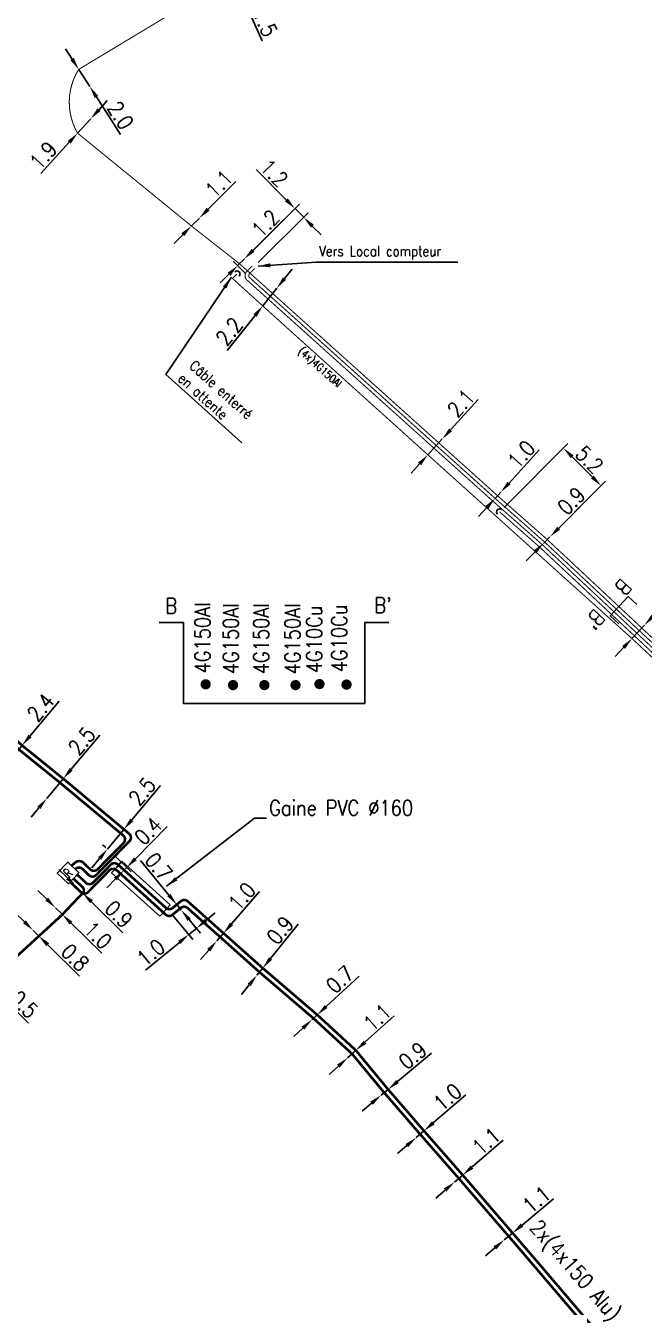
# Model space of a CAD drawing. Header units: millimetres. Extents: x 80000 to 81010, y 144000 to 145002.
# Drawn here: x 80702.5 to 80762.9, y 144649.2 to 144774.3 of the extents above; entities that cross this region are included whole.
import ezdxf
from ezdxf.enums import TextEntityAlignment as Align

# ---------------------------------------------------------------- set-up
doc = ezdxf.new("R2010")
doc.units = ezdxf.units.MM
doc.header["$PDMODE"] = 34
doc.linetypes.add('B_ST_AL', pattern=[2000, 1000, 1000])
doc.layers.get('0').update_dxf_attribs({"linetype": 'CONTINUOUS'})
doc.layers.get('Defpoints').update_dxf_attribs({"linetype": 'CONTINUOUS'})
for name, color, linetype in [('B_100', 3, 'CONTINUOUS'), ('B_110', 1, 'CONTINUOUS'), ('B_200', 7, 'CONTINUOUS'), ('B_300', 7, 'CONTINUOUS'), ('B_400', 7, 'CONTINUOUS'), ('E_100', 3, 'CONTINUOUS')]:
    doc.layers.add(name, color=color, linetype=linetype)
doc.styles.add('M_ROMANS', font='ROMANS.shx', dxfattribs={"width": 0.75})
doc.styles.get("Standard").update_dxf_attribs({"font": 'romans.shx', "width": 0.85})
doc.dimstyles.get("Standard").update_dxf_attribs({"dimtxt": 1.5, "dimasz": 1.2, "dimexe": 0.625, "dimexo": 0.625, "dimgap": 0.25, "dimtad": 1, "dimdec": 1, "dimzin": 0, "dimdsep": 46, "dimtxsty": 'Standard', "dimcen": -0.5, "dimadec": 0, "dimazin": 0, "dimtfac": 1, "dimtdec": 1, "dimtmove": 0, "dimatfit": 3, "dimfxl": 0, "dimtolj": 1, "dimtzin": 0, "dimarcsym": 0})

# ---------------------------------------------------------------- blocks, each defined once
blk = doc.blocks.new('*D577')
at = {"layer": 'B_100', "color": 0, "linetype": 'Continuous', "lineweight": -2, "transparency": 16777216}
for p, q in [((80704.6, 144689.03), (80703.74, 144689.87)), ((80705.45, 144688.19), (80706.13, 144687.52)), ((80706.98, 144686.68), (80709.97, 144683.74))]:
    blk.add_line(p, q, dxfattribs=at)
at = {"layer": 'B_100', "color": 0, "linetype": 'Continuous', "transparency": 16777216}
for points in [[(80704.74, 144689.17), (80704.46, 144688.89), (80705.45, 144688.19)], [(80707.12, 144686.82), (80706.84, 144686.54), (80706.13, 144687.52)]]:
    blk.add_solid(points, dxfattribs=at)
at = {"layer": 'Defpoints', "color": 0, "linetype": 'Continuous', "transparency": 16777216}
for p in [(80705.45, 144688.19), (80706.13, 144687.52), (80706.13, 144687.52)]:
    blk.add_point(p, dxfattribs=at)
at = {"layer": 'B_100', "color": 0, "linetype": 'Continuous', "transparency": 16777216, "insert": (80709.6, 144685.5), "char_height": 1.5, "attachment_point": 5, "rotation": 315.4281}
blk.add_mtext('\\A1;1.0', dxfattribs=at)
blk = doc.blocks.new('*D578')
at = {"layer": 'B_100', "color": 0, "linetype": 'Continuous', "lineweight": -2, "transparency": 16777216}
for p, q in [((80702.42, 144686.82), (80701.56, 144687.66)), ((80703.27, 144685.98), (80703.84, 144685.42)), ((80703.71, 144686.42), (80703.71, 144686.42)), ((80704.28, 144685.86), (80704.28, 144685.86)), ((80704.7, 144684.57), (80707.81, 144681.51))]:
    blk.add_line(p, q, dxfattribs=at)
at = {"layer": 'B_100', "color": 0, "linetype": 'Continuous', "transparency": 16777216}
for points in [[(80702.56, 144686.96), (80702.28, 144686.68), (80703.27, 144685.98)], [(80704.84, 144684.72), (80704.56, 144684.43), (80703.84, 144685.42)]]:
    blk.add_solid(points, dxfattribs=at)
at = {"layer": 'Defpoints', "color": 0, "linetype": 'Continuous', "transparency": 16777216}
for p in [(80703.27, 144685.98), (80703.84, 144685.42), (80703.84, 144685.42)]:
    blk.add_point(p, dxfattribs=at)
at = {"layer": 'B_100', "color": 0, "linetype": 'Continuous', "transparency": 16777216, "insert": (80707.38, 144683.33), "char_height": 1.5, "attachment_point": 5, "rotation": 315.4281}
blk.add_mtext('\\A1;0.8', dxfattribs=at)
blk = doc.blocks.new('*D580')
at = {"layer": 'B_100', "color": 0, "linetype": 'Continuous', "lineweight": -2, "transparency": 16777216}
for p, q in [((80697.66, 144682.06), (80696.81, 144682.9)), ((80698.07, 144680.77), (80698.07, 144680.77)), ((80698.51, 144681.21), (80698.87, 144680.86)), ((80699.71, 144680.01), (80702.81, 144676.92))]:
    blk.add_line(p, q, dxfattribs=at)
at = {"layer": 'B_100', "color": 0, "linetype": 'Continuous', "transparency": 16777216}
for points in [[(80697.8, 144682.2), (80697.52, 144681.91), (80698.51, 144681.21)], [(80699.86, 144680.15), (80699.57, 144679.87), (80698.87, 144680.86)]]:
    blk.add_solid(points, dxfattribs=at)
at = {"layer": 'Defpoints', "color": 0, "linetype": 'Continuous', "transparency": 16777216}
for p in [(80698.51, 144681.21), (80698.87, 144680.86), (80698.87, 144680.86)]:
    blk.add_point(p, dxfattribs=at)
at = {"layer": 'B_100', "color": 0, "linetype": 'Continuous', "transparency": 16777216, "insert": (80702.39, 144678.75), "char_height": 1.5, "attachment_point": 5, "rotation": 315.0536}
blk.add_mtext('\\A1;0.5', dxfattribs=at)
blk = doc.blocks.new('*D581')
at = {"layer": 'B_100', "color": 0, "linetype": 'Continuous', "lineweight": -2, "transparency": 16777216}
for p, q in [((80706.62, 144691.09), (80705.77, 144691.93)), ((80707.48, 144690.25), (80708.12, 144689.61)), ((80707.91, 144690.69), (80707.91, 144690.69)), ((80708.56, 144690.06), (80708.56, 144690.06)), ((80708.97, 144688.77), (80712.04, 144685.75))]:
    blk.add_line(p, q, dxfattribs=at)
at = {"layer": 'B_100', "color": 0, "linetype": 'Continuous', "transparency": 16777216}
for points in [[(80706.76, 144691.23), (80706.48, 144690.95), (80707.48, 144690.25)], [(80709.11, 144688.91), (80708.83, 144688.63), (80708.12, 144689.61)]]:
    blk.add_solid(points, dxfattribs=at)
at = {"layer": 'Defpoints', "color": 0, "linetype": 'Continuous', "transparency": 16777216}
for p in [(80707.48, 144690.25), (80708.12, 144689.61), (80708.12, 144689.61)]:
    blk.add_point(p, dxfattribs=at)
at = {"layer": 'B_100', "color": 0, "linetype": 'Continuous', "transparency": 16777216, "insert": (80711.64, 144687.55), "char_height": 1.5, "attachment_point": 5, "rotation": 315.4281}
blk.add_mtext('\\A1;0.9', dxfattribs=at)
blk = doc.blocks.new('B_200_01')
at = {"color": 0, "linetype": 'Continuous', "flags": 128}
blk.add_lwpolyline([(-0.75, -0.75), (-0.75, 0.75), (0.75, 0.75), (0.75, -0.75)], close=True, dxfattribs=at)
at = {"color": 0, "linetype": 'Continuous', "style": 'M_ROMANS', "width": 0.75}
blk.add_text('R', height=0.9, dxfattribs=at).set_placement((0, 0), align=Align.MIDDLE)
at = {"color": 0, "linetype": 'Continuous', "style": 'M_ROMANS', "width": 0.75, "flags": 3}
for tag, p in [('DEF_LEG', (0, -5)), ('DEF_COUP', (0, -7.5)), ('DEF_TYPE', (0, -10))]:
    blk.add_attdef(tag, text='', height=1.2, dxfattribs=at).set_placement(p, align=Align.MIDDLE)
blk = doc.blocks.new('*D367')
at = {"layer": 'B_100', "color": 0, "linetype": 'Continuous', "lineweight": -2, "transparency": 16777216}
for p, q in [((80722.65, 144686.61), (80725.39, 144689.77)), ((80721.2, 144684.94), (80721.86, 144685.7)), ((80720.42, 144684.04), (80719.63, 144683.13))]:
    blk.add_line(p, q, dxfattribs=at)
at = {"layer": 'B_100', "color": 0, "linetype": 'Continuous', "transparency": 16777216}
for points in [[(80722.5, 144686.74), (80722.8, 144686.47), (80721.86, 144685.7)], [(80720.27, 144684.17), (80720.57, 144683.91), (80721.2, 144684.94)]]:
    blk.add_solid(points, dxfattribs=at)
at = {"layer": 'Defpoints', "color": 0, "linetype": 'Continuous', "transparency": 16777216}
for p in [(80721.86, 144685.7), (80721.86, 144685.7), (80721.2, 144684.94)]:
    blk.add_point(p, dxfattribs=at)
at = {"layer": 'B_100', "color": 0, "linetype": 'Continuous', "transparency": 16777216, "insert": (80723.66, 144689.29), "char_height": 1.5, "attachment_point": 5, "rotation": 49.0068}
blk.add_mtext('\\A1;1.0', dxfattribs=at)
blk = doc.blocks.new('*D368')
at = {"layer": 'B_100', "color": 0, "linetype": 'Continuous', "lineweight": -2, "transparency": 16777216}
for p, q in [((80726.44, 144683.22), (80729.15, 144686.58)), ((80725.12, 144681.59), (80725.69, 144682.29)), ((80724.37, 144680.65), (80723.62, 144679.72))]:
    blk.add_line(p, q, dxfattribs=at)
at = {"layer": 'B_100', "color": 0, "linetype": 'Continuous', "transparency": 16777216}
for points in [[(80726.29, 144683.35), (80726.6, 144683.1), (80725.69, 144682.29)], [(80724.21, 144680.78), (80724.53, 144680.53), (80725.12, 144681.59)]]:
    blk.add_solid(points, dxfattribs=at)
at = {"layer": 'Defpoints', "color": 0, "linetype": 'Continuous', "transparency": 16777216}
for p in [(80725.12, 144681.59), (80725.69, 144682.29), (80725.69, 144682.29)]:
    blk.add_point(p, dxfattribs=at)
at = {"layer": 'B_100', "color": 0, "linetype": 'Continuous', "transparency": 16777216, "insert": (80727.39, 144685.99), "char_height": 1.5, "attachment_point": 5, "rotation": 51.1024}
blk.add_mtext('\\A1;0.9', dxfattribs=at)
blk = doc.blocks.new('*D369')
at = {"layer": 'B_100', "color": 0, "linetype": 'Continuous', "lineweight": -2, "transparency": 16777216}
for p, q in [((80731.89, 144678.55), (80735.09, 144681.52)), ((80730.49, 144677.25), (80731.01, 144677.73)), ((80729.62, 144676.44), (80728.74, 144675.62))]:
    blk.add_line(p, q, dxfattribs=at)
at = {"layer": 'B_100', "color": 0, "linetype": 'Continuous', "transparency": 16777216}
for points in [[(80731.75, 144678.69), (80732.02, 144678.4), (80731.01, 144677.73)], [(80729.48, 144676.58), (80729.75, 144676.29), (80730.49, 144677.25)]]:
    blk.add_solid(points, dxfattribs=at)
at = {"layer": 'Defpoints', "color": 0, "linetype": 'Continuous', "transparency": 16777216}
for p in [(80731.01, 144677.73), (80731.01, 144677.73), (80730.49, 144677.25)]:
    blk.add_point(p, dxfattribs=at)
at = {"layer": 'B_100', "color": 0, "linetype": 'Continuous', "transparency": 16777216, "insert": (80733.24, 144681.18), "char_height": 1.5, "attachment_point": 5, "rotation": 42.9214}
blk.add_mtext('\\A1;0.7', dxfattribs=at)
blk = doc.blocks.new('*D370')
at = {"layer": 'B_100', "color": 0, "linetype": 'Continuous', "lineweight": -2, "transparency": 16777216}
for p, q in [((80735.67, 144675.06), (80738.52, 144677.62)), ((80733.96, 144673.52), (80734.78, 144674.26)), ((80733.07, 144672.72), (80732.18, 144671.92))]:
    blk.add_line(p, q, dxfattribs=at)
at = {"layer": 'B_100', "color": 0, "linetype": 'Continuous', "transparency": 16777216}
for points in [[(80735.54, 144675.21), (80735.81, 144674.91), (80734.78, 144674.26)], [(80732.94, 144672.87), (80733.2, 144672.57), (80733.96, 144673.52)]]:
    blk.add_solid(points, dxfattribs=at)
at = {"layer": 'Defpoints', "color": 0, "linetype": 'Continuous', "transparency": 16777216}
for p in [(80734.78, 144674.26), (80734.78, 144674.26), (80733.96, 144673.52)]:
    blk.add_point(p, dxfattribs=at)
at = {"layer": 'B_100', "color": 0, "linetype": 'Continuous', "transparency": 16777216, "insert": (80736.88, 144677.48), "char_height": 1.5, "attachment_point": 5, "rotation": 41.9161}
blk.add_mtext('\\A1;1.1', dxfattribs=at)
blk = doc.blocks.new('*D371')
at = {"layer": 'B_100', "color": 0, "linetype": 'Continuous', "lineweight": -2, "transparency": 16777216}
for p, q in [((80738.85, 144671.22), (80742.16, 144673.98)), ((80737.24, 144669.88), (80737.93, 144670.45)), ((80736.32, 144669.11), (80735.39, 144668.34))]:
    blk.add_line(p, q, dxfattribs=at)
at = {"layer": 'B_100', "color": 0, "linetype": 'Continuous', "transparency": 16777216}
for points in [[(80738.72, 144671.37), (80738.98, 144671.07), (80737.93, 144670.45)], [(80736.19, 144669.26), (80736.44, 144668.95), (80737.24, 144669.88)]]:
    blk.add_solid(points, dxfattribs=at)
at = {"layer": 'Defpoints', "color": 0, "linetype": 'Continuous', "transparency": 16777216}
for p in [(80737.93, 144670.45), (80737.93, 144670.45), (80737.24, 144669.88)]:
    blk.add_point(p, dxfattribs=at)
at = {"layer": 'B_100', "color": 0, "linetype": 'Continuous', "transparency": 16777216, "insert": (80740.33, 144673.75), "char_height": 1.5, "attachment_point": 5, "rotation": 39.7933}
blk.add_mtext('\\A1;0.9', dxfattribs=at)
blk = doc.blocks.new('*D372')
at = {"layer": 'B_100', "color": 0, "linetype": 'Continuous', "lineweight": -2, "transparency": 16777216}
for p, q in [((80742.34, 144667.19), (80745.52, 144669.92)), ((80740.67, 144665.75), (80741.43, 144666.4)), ((80739.76, 144664.97), (80738.85, 144664.19))]:
    blk.add_line(p, q, dxfattribs=at)
at = {"layer": 'B_100', "color": 0, "linetype": 'Continuous', "transparency": 16777216}
for points in [[(80742.21, 144667.34), (80742.47, 144667.04), (80741.43, 144666.4)], [(80739.63, 144665.12), (80739.89, 144664.82), (80740.67, 144665.75)]]:
    blk.add_solid(points, dxfattribs=at)
at = {"layer": 'Defpoints', "color": 0, "linetype": 'Continuous', "transparency": 16777216}
for p in [(80740.67, 144665.75), (80741.43, 144666.4), (80741.43, 144666.4)]:
    blk.add_point(p, dxfattribs=at)
at = {"layer": 'B_100', "color": 0, "linetype": 'Continuous', "transparency": 16777216, "insert": (80743.73, 144669.7), "char_height": 1.5, "attachment_point": 5, "rotation": 40.7091}
blk.add_mtext('\\A1;1.0', dxfattribs=at)
blk = doc.blocks.new('*D373')
at = {"layer": 'B_100', "color": 0, "linetype": 'Continuous', "lineweight": -2, "transparency": 16777216}
for p, q in [((80746.12, 144662.88), (80749.15, 144665.49)), ((80744.41, 144661.41), (80745.21, 144662.09)), ((80743.5, 144660.63), (80742.59, 144659.84))]:
    blk.add_line(p, q, dxfattribs=at)
at = {"layer": 'B_100', "color": 0, "linetype": 'Continuous', "transparency": 16777216}
for points in [[(80745.99, 144663.03), (80746.25, 144662.72), (80745.21, 144662.09)], [(80743.37, 144660.78), (80743.63, 144660.47), (80744.41, 144661.41)]]:
    blk.add_solid(points, dxfattribs=at)
at = {"layer": 'Defpoints', "color": 0, "linetype": 'Continuous', "transparency": 16777216}
for p in [(80745.21, 144662.09), (80745.21, 144662.09), (80744.41, 144661.41)]:
    blk.add_point(p, dxfattribs=at)
at = {"layer": 'B_100', "color": 0, "linetype": 'Continuous', "transparency": 16777216, "insert": (80747.51, 144665.39), "char_height": 1.5, "attachment_point": 5, "rotation": 40.7142}
blk.add_mtext('\\A1;1.1', dxfattribs=at)
blk = doc.blocks.new('*D374')
at = {"layer": 'B_100', "color": 0, "linetype": 'Continuous', "lineweight": -2, "transparency": 16777216}
for p, q in [((80751, 144657.2), (80754.07, 144659.78)), ((80749.27, 144655.76), (80750.08, 144656.43)), ((80748.35, 144654.99), (80747.43, 144654.22))]:
    blk.add_line(p, q, dxfattribs=at)
at = {"layer": 'B_100', "color": 0, "linetype": 'Continuous', "transparency": 16777216}
for points in [[(80750.87, 144657.36), (80751.13, 144657.05), (80750.08, 144656.43)], [(80748.22, 144655.14), (80748.48, 144654.83), (80749.27, 144655.76)]]:
    blk.add_solid(points, dxfattribs=at)
at = {"layer": 'Defpoints', "color": 0, "linetype": 'Continuous', "transparency": 16777216}
for p in [(80750.08, 144656.43), (80750.08, 144656.43), (80749.27, 144655.76)]:
    blk.add_point(p, dxfattribs=at)
at = {"layer": 'B_100', "color": 0, "linetype": 'Continuous', "transparency": 16777216, "insert": (80752.42, 144659.7), "char_height": 1.5, "attachment_point": 5, "rotation": 39.9464}
blk.add_mtext('\\A1;1.1', dxfattribs=at)
blk = doc.blocks.new('*D380')
at = {"layer": 'B_100', "color": 0, "linetype": 'Continuous', "lineweight": -2, "transparency": 16777216}
for p, q in [((80716.53, 144689.42), (80713.75, 144692.79)), ((80717.74, 144687.95), (80717.3, 144688.49)), ((80718.51, 144687.03), (80719.27, 144686.1))]:
    blk.add_line(p, q, dxfattribs=at)
at = {"layer": 'B_100', "color": 0, "linetype": 'Continuous', "transparency": 16777216}
for points in [[(80716.69, 144689.55), (80716.38, 144689.29), (80717.3, 144688.49)], [(80718.66, 144687.15), (80718.35, 144686.9), (80717.74, 144687.95)]]:
    blk.add_solid(points, dxfattribs=at)
at = {"layer": 'Defpoints', "color": 0, "linetype": 'Continuous', "transparency": 16777216}
for p in [(80717.3, 144688.49), (80717.3, 144688.49), (80717.74, 144687.95)]:
    blk.add_point(p, dxfattribs=at)
at = {"layer": 'B_100', "color": 0, "linetype": 'Continuous', "transparency": 16777216, "insert": (80715.53, 144692.2), "char_height": 1.5, "attachment_point": 5, "rotation": 309.5151}
blk.add_mtext('\\A1;0.7', dxfattribs=at)
blk = doc.blocks.new('*D401')
at = {"layer": 'B_100', "color": 0, "linetype": 'Continuous', "lineweight": -2, "transparency": 16777216}
for p, q in [((80702.97, 144704.95), (80705.82, 144708.34)), ((80700.65, 144702.19), (80702.2, 144704.03)), ((80699.88, 144701.27), (80699.11, 144700.35))]:
    blk.add_line(p, q, dxfattribs=at)
at = {"layer": 'B_100', "color": 0, "linetype": 'Continuous', "transparency": 16777216}
for points in [[(80702.82, 144705.08), (80703.12, 144704.82), (80702.2, 144704.03)], [(80699.73, 144701.4), (80700.03, 144701.14), (80700.65, 144702.19)]]:
    blk.add_solid(points, dxfattribs=at)
at = {"layer": 'Defpoints', "color": 0, "linetype": 'Continuous', "transparency": 16777216}
for p in [(80702.2, 144704.03), (80702.2, 144704.03), (80700.65, 144702.19)]:
    blk.add_point(p, dxfattribs=at)
at = {"layer": 'B_100', "color": 0, "linetype": 'Continuous', "transparency": 16777216, "insert": (80704.01, 144707.75), "char_height": 1.5, "attachment_point": 5, "rotation": 49.9561}
blk.add_mtext('\\A1;2.4', dxfattribs=at)
blk = doc.blocks.new('*D402')
at = {"layer": 'B_100', "color": 0, "linetype": 'Continuous', "lineweight": -2, "transparency": 16777216}
for p, q in [((80706.99, 144701.7), (80709.8, 144705.04)), ((80704.61, 144698.86), (80706.22, 144700.78)), ((80703.84, 144697.95), (80703.07, 144697.03))]:
    blk.add_line(p, q, dxfattribs=at)
at = {"layer": 'B_100', "color": 0, "linetype": 'Continuous', "transparency": 16777216}
for points in [[(80706.84, 144701.83), (80707.14, 144701.57), (80706.22, 144700.78)], [(80703.69, 144698.07), (80703.99, 144697.82), (80704.61, 144698.86)]]:
    blk.add_solid(points, dxfattribs=at)
at = {"layer": 'Defpoints', "color": 0, "linetype": 'Continuous', "transparency": 16777216}
for p in [(80706.22, 144700.78), (80706.22, 144700.78), (80704.61, 144698.86)]:
    blk.add_point(p, dxfattribs=at)
at = {"layer": 'B_100', "color": 0, "linetype": 'Continuous', "transparency": 16777216, "insert": (80708.02, 144704.47), "char_height": 1.5, "attachment_point": 5, "rotation": 49.9561}
blk.add_mtext('\\A1;2.5', dxfattribs=at)
blk = doc.blocks.new('*D403')
at = {"layer": 'B_100', "color": 0, "linetype": 'Continuous', "lineweight": -2, "transparency": 16777216}
for p, q in [((80712.91, 144696.76), (80715.71, 144700.12)), ((80710.54, 144693.92), (80712.14, 144695.84)), ((80711.97, 144695.99), (80711.66, 144696.24)), ((80710.37, 144694.07), (80710.06, 144694.32)), ((80709.77, 144693), (80709, 144692.08))]:
    blk.add_line(p, q, dxfattribs=at)
at = {"layer": 'B_100', "color": 0, "linetype": 'Continuous', "transparency": 16777216}
for points in [[(80712.75, 144696.89), (80713.06, 144696.63), (80712.14, 144695.84)], [(80709.62, 144693.13), (80709.92, 144692.87), (80710.54, 144693.92)]]:
    blk.add_solid(points, dxfattribs=at)
at = {"layer": 'Defpoints', "color": 0, "linetype": 'Continuous', "transparency": 16777216}
for p in [(80712.14, 144695.84), (80712.45, 144695.58), (80710.85, 144693.67)]:
    blk.add_point(p, dxfattribs=at)
at = {"layer": 'B_100', "color": 0, "linetype": 'Continuous', "transparency": 16777216, "insert": (80713.92, 144699.54), "char_height": 1.5, "attachment_point": 5, "rotation": 50.1709}
blk.add_mtext('\\A1;2.5', dxfattribs=at)
blk = doc.blocks.new('*D411')
at = {"layer": 'B_100', "color": 0, "linetype": 'Continuous', "lineweight": -2, "transparency": 16777216}
for p, q in [((80716.96, 144687.4), (80718.87, 144685.08)), ((80718.14, 144687.47), (80719.61, 144685.69)), ((80720.14, 144686.94), (80721.06, 144687.7)), ((80719.21, 144686.17), (80718.47, 144685.57)), ((80717.55, 144684.8), (80714.25, 144682.08))]:
    blk.add_line(p, q, dxfattribs=at)
at = {"layer": 'B_100', "color": 0, "linetype": 'Continuous', "transparency": 16777216}
for points in [[(80720.01, 144687.09), (80720.26, 144686.78), (80719.21, 144686.17)], [(80717.42, 144684.96), (80717.67, 144684.65), (80718.47, 144685.57)]]:
    blk.add_solid(points, dxfattribs=at)
at = {"layer": 'Defpoints', "color": 0, "linetype": 'Continuous', "transparency": 16777216}
for p in [(80716.56, 144687.89), (80717.74, 144687.95), (80718.47, 144685.57)]:
    blk.add_point(p, dxfattribs=at)
at = {"layer": 'B_100', "color": 0, "linetype": 'Continuous', "transparency": 16777216, "insert": (80714.77, 144683.81), "char_height": 1.5, "attachment_point": 5, "rotation": 39.5151}
blk.add_mtext('\\A1;1.0', dxfattribs=at)
blk = doc.blocks.new('*D412')
at = {"layer": 'B_100', "color": 0, "linetype": 'Continuous', "lineweight": -2, "transparency": 16777216}
for p, q in [((80713.26, 144692.97), (80716.37, 144696.13)), ((80711.29, 144693.23), (80712.86, 144691.68)), ((80712.06, 144691.92), (80712.59, 144691.4)), ((80712.14, 144691.84), (80712.42, 144692.12)), ((80711.3, 144690.98), (80710.46, 144690.13))]:
    blk.add_line(p, q, dxfattribs=at)
at = {"layer": 'B_100', "color": 0, "linetype": 'Continuous', "transparency": 16777216}
for points in [[(80713.12, 144693.11), (80713.4, 144692.83), (80712.42, 144692.12)], [(80711.16, 144691.12), (80711.44, 144690.84), (80712.14, 144691.84)]]:
    blk.add_solid(points, dxfattribs=at)
at = {"layer": 'Defpoints', "color": 0, "linetype": 'Continuous', "transparency": 16777216}
for p in [(80710.84, 144693.67), (80711.61, 144692.35), (80712.14, 144691.84)]:
    blk.add_point(p, dxfattribs=at)
at = {"layer": 'B_100', "color": 0, "linetype": 'Continuous', "transparency": 16777216, "insert": (80714.52, 144695.68), "char_height": 1.5, "attachment_point": 5, "rotation": 45.428}
blk.add_mtext('\\A1;0.4', dxfattribs=at)
blk = doc.blocks.new('*D1666')
at = {"layer": 'B_110', "color": 0, "linetype": 'Continuous', "lineweight": -2, "transparency": 16777216}
for p, q in [((80754.58, 144725.24), (80757.63, 144728.29)), ((80753.09, 144723.76), (80753.73, 144724.39)), ((80752.25, 144722.91), (80751.4, 144722.06))]:
    blk.add_line(p, q, dxfattribs=at)
at = {"layer": 'B_110', "color": 0, "linetype": 'Continuous', "transparency": 16777216}
for points in [[(80754.44, 144725.38), (80754.72, 144725.1), (80753.73, 144724.39)], [(80752.1, 144723.05), (80752.39, 144722.76), (80753.09, 144723.76)]]:
    blk.add_solid(points, dxfattribs=at)
at = {"layer": 'Defpoints', "color": 0, "linetype": 'Continuous', "transparency": 16777216}
for p in [(80753.73, 144724.39), (80753.73, 144724.39), (80753.09, 144723.76)]:
    blk.add_point(p, dxfattribs=at)
at = {"layer": 'B_110', "color": 0, "linetype": 'Continuous', "transparency": 16777216, "insert": (80755.82, 144727.9), "char_height": 1.5, "attachment_point": 5, "rotation": 45.0204}
blk.add_mtext('\\A1;0.9', dxfattribs=at)
blk = doc.blocks.new('*D1667')
at = {"layer": 'B_300', "color": 0, "linetype": 'Continuous', "lineweight": -2, "transparency": 16777216}
for p, q in [((80749.26, 144727.27), (80755.48, 144733.5)), ((80755.89, 144732.21), (80757.87, 144730.23)), ((80754.17, 144724.83), (80759.16, 144729.82))]:
    blk.add_line(p, q, dxfattribs=at)
at = {"layer": 'B_300', "color": 0, "linetype": 'Continuous', "transparency": 16777216}
for points in [[(80756.03, 144732.35), (80755.75, 144732.07), (80755.04, 144733.06)], [(80758.01, 144730.37), (80757.73, 144730.09), (80758.72, 144729.38)]]:
    blk.add_solid(points, dxfattribs=at)
at = {"layer": 'Defpoints', "color": 0, "linetype": 'Continuous', "transparency": 16777216}
for p in [(80758.72, 144729.38), (80748.81, 144726.83), (80753.73, 144724.39)]:
    blk.add_point(p, dxfattribs=at)
at = {"layer": 'B_300', "color": 0, "linetype": 'Continuous', "transparency": 16777216, "insert": (80757.58, 144731.93), "char_height": 1.5, "attachment_point": 5, "rotation": 315.0204}
blk.add_mtext('\\A1;5.2', dxfattribs=at)
blk = doc.blocks.new('*D1668')
at = {"layer": 'B_110', "color": 0, "linetype": 'Continuous', "lineweight": -2, "transparency": 16777216}
for p, q in [((80749.74, 144729.65), (80752.67, 144732.88)), ((80748.47, 144729.18), (80748.47, 144729.18)), ((80748.37, 144728.15), (80748.93, 144728.76)), ((80747.57, 144727.26), (80746.76, 144726.37))]:
    blk.add_line(p, q, dxfattribs=at)
at = {"layer": 'B_110', "color": 0, "linetype": 'Continuous', "transparency": 16777216}
for points in [[(80749.59, 144729.78), (80749.88, 144729.51), (80748.93, 144728.76)], [(80747.42, 144727.4), (80747.71, 144727.13), (80748.37, 144728.15)]]:
    blk.add_solid(points, dxfattribs=at)
at = {"layer": 'Defpoints', "color": 0, "linetype": 'Continuous', "transparency": 16777216}
for p in [(80748.37, 144728.15), (80748.93, 144728.76), (80748.93, 144728.76)]:
    blk.add_point(p, dxfattribs=at)
at = {"layer": 'B_110', "color": 0, "linetype": 'Continuous', "transparency": 16777216, "insert": (80750.93, 144732.44), "char_height": 1.5, "attachment_point": 5, "rotation": 47.7}
blk.add_mtext('\\A1;1.0', dxfattribs=at)
blk = doc.blocks.new('*D1669')
at = {"layer": 'B_110', "color": 0, "linetype": 'Continuous', "lineweight": -2, "transparency": 16777216}
for p, q in [((80724.75, 144752.38), (80727.73, 144755.33)), ((80723.24, 144750.87), (80723.9, 144751.53)), ((80723.96, 144750.15), (80722.8, 144751.32)), ((80722.39, 144750.03), (80721.54, 144749.18))]:
    blk.add_line(p, q, dxfattribs=at)
at = {"layer": 'B_110', "color": 0, "linetype": 'Continuous', "transparency": 16777216}
for points in [[(80724.61, 144752.52), (80724.89, 144752.23), (80723.9, 144751.53)], [(80722.25, 144750.17), (80722.53, 144749.88), (80723.24, 144750.87)]]:
    blk.add_solid(points, dxfattribs=at)
at = {"layer": 'Defpoints', "color": 0, "linetype": 'Continuous', "transparency": 16777216}
for p in [(80723.9, 144751.53), (80723.9, 144751.53), (80724.4, 144749.71)]:
    blk.add_point(p, dxfattribs=at)
at = {"layer": 'B_110', "color": 0, "linetype": 'Continuous', "transparency": 16777216, "insert": (80725.96, 144754.98), "char_height": 1.5, "attachment_point": 5, "rotation": 44.8183}
blk.add_mtext('\\A1;1.2', dxfattribs=at)
blk = doc.blocks.new('*D1670')
at = {"layer": 'B_110', "color": 0, "linetype": 'Continuous', "lineweight": -2, "transparency": 16777216}
for p, q in [((80727.99, 144757.29), (80725.04, 144760.26)), ((80724.35, 144751.97), (80729.28, 144756.88)), ((80725.23, 144751.16), (80730.13, 144756.03)), ((80729.69, 144755.59), (80728.84, 144756.44)), ((80730.53, 144754.73), (80731.38, 144753.88))]:
    blk.add_line(p, q, dxfattribs=at)
at = {"layer": 'B_110', "color": 0, "linetype": 'Continuous', "transparency": 16777216}
for points in [[(80728.14, 144757.43), (80727.85, 144757.15), (80728.84, 144756.44)], [(80730.67, 144754.87), (80730.39, 144754.59), (80729.69, 144755.59)]]:
    blk.add_solid(points, dxfattribs=at)
at = {"layer": 'Defpoints', "color": 0, "linetype": 'Continuous', "transparency": 16777216}
for p in [(80728.84, 144756.44), (80723.9, 144751.53), (80724.79, 144750.72)]:
    blk.add_point(p, dxfattribs=at)
at = {"layer": 'B_110', "color": 0, "linetype": 'Continuous', "transparency": 16777216, "insert": (80726.8, 144759.9), "char_height": 1.5, "attachment_point": 5, "rotation": 314.8183}
blk.add_mtext('\\A1;1.2', dxfattribs=at)
blk = doc.blocks.new('*D1671')
at = {"layer": 'B_110', "color": 0, "linetype": 'Continuous', "lineweight": -2, "transparency": 16777216}
for p, q in [((80720.35, 144756.37), (80723.05, 144759.09)), ((80718.73, 144754.74), (80719.51, 144755.52)), ((80717.89, 144753.89), (80717.04, 144753.04))]:
    blk.add_line(p, q, dxfattribs=at)
at = {"layer": 'B_110', "color": 0, "linetype": 'Continuous', "transparency": 16777216}
for points in [[(80720.21, 144756.51), (80720.5, 144756.23), (80719.51, 144755.52)], [(80717.74, 144754.03), (80718.03, 144753.75), (80718.73, 144754.74)]]:
    blk.add_solid(points, dxfattribs=at)
at = {"layer": 'Defpoints', "color": 0, "linetype": 'Continuous', "transparency": 16777216}
for p in [(80719.51, 144755.52), (80719.51, 144755.52), (80718.73, 144754.74)]:
    blk.add_point(p, dxfattribs=at)
at = {"layer": 'B_110', "color": 0, "linetype": 'Continuous', "transparency": 16777216, "insert": (80721.42, 144758.86), "char_height": 1.5, "attachment_point": 5, "rotation": 45.1839}
blk.add_mtext('\\A1;1.1', dxfattribs=at)
blk = doc.blocks.new('B_300_05')
at = {"color": 0, "linetype": 'Continuous'}
blk.add_arc((0, 0), 1, 270, 90, dxfattribs=at)
at = {"color": 0, "linetype": 'Continuous', "style": 'M_ROMANS', "width": 0.75, "flags": 3}
for tag, p in [('DEF_COUP', (0, -7.5)), ('DEF_LEG', (0, -5)), ('DEF_TYPE', (0, -10))]:
    blk.add_attdef(tag, text='', height=1.2, dxfattribs=at).set_placement(p, align=Align.MIDDLE)
blk = doc.blocks.new('*D1672')
at = {"layer": 'B_110', "color": 0, "linetype": 'Continuous', "lineweight": -2, "transparency": 16777216}
for p, q in [((80709.71, 144766.09), (80710.52, 144766.98)), ((80708.9, 144765.21), (80707.62, 144763.8)), ((80706.81, 144762.92), (80704.02, 144759.87))]:
    blk.add_line(p, q, dxfattribs=at)
at = {"layer": 'B_110', "color": 0, "linetype": 'Continuous', "transparency": 16777216}
for points in [[(80709.56, 144766.23), (80709.85, 144765.96), (80708.9, 144765.21)], [(80706.66, 144763.05), (80706.95, 144762.78), (80707.62, 144763.8)]]:
    blk.add_solid(points, dxfattribs=at)
at = {"layer": 'Defpoints', "color": 0, "linetype": 'Continuous', "transparency": 16777216}
for p in [(80708.9, 144765.21), (80708.9, 144765.21), (80707.62, 144763.8)]:
    blk.add_point(p, dxfattribs=at)
at = {"layer": 'B_110', "color": 0, "linetype": 'Continuous', "transparency": 16777216, "insert": (80704.27, 144761.62), "char_height": 1.5, "attachment_point": 5, "rotation": 47.6099}
blk.add_mtext('\\A1;1.9', dxfattribs=at)
blk = doc.blocks.new('*D1673')
at = {"layer": 'B_110', "color": 0, "linetype": 'Continuous', "lineweight": -2, "transparency": 16777216}
for p, q in [((80707.08, 144771.04), (80706.43, 144772.05)), ((80707.73, 144770.03), (80708.81, 144768.35)), ((80709.46, 144767.34), (80711.82, 144763.66))]:
    blk.add_line(p, q, dxfattribs=at)
at = {"layer": 'B_110', "color": 0, "linetype": 'Continuous', "transparency": 16777216}
for points in [[(80707.25, 144771.15), (80706.91, 144770.93), (80707.73, 144770.03)], [(80709.63, 144767.45), (80709.29, 144767.23), (80708.81, 144768.35)]]:
    blk.add_solid(points, dxfattribs=at)
at = {"layer": 'Defpoints', "color": 0, "linetype": 'Continuous', "transparency": 16777216}
for p in [(80707.73, 144770.03), (80708.81, 144768.35), (80708.81, 144768.35)]:
    blk.add_point(p, dxfattribs=at)
at = {"layer": 'B_110', "color": 0, "linetype": 'Continuous', "transparency": 16777216, "insert": (80711.81, 144765.54), "char_height": 1.5, "attachment_point": 5, "rotation": 302.7261}
blk.add_mtext('\\A1;2.0', dxfattribs=at)
blk = doc.blocks.new('*D1674')
at = {"layer": 'B_110', "color": 0, "linetype": 'Continuous', "lineweight": -2, "transparency": 16777216}
for p, q in [((80722.29, 144780.19), (80721.79, 144781.28)), ((80722.78, 144779.09), (80723.41, 144777.73)), ((80723.9, 144776.64), (80725.64, 144772.83))]:
    blk.add_line(p, q, dxfattribs=at)
at = {"layer": 'B_110', "color": 0, "linetype": 'Continuous', "transparency": 16777216}
for points in [[(80722.47, 144780.27), (80722.1, 144780.1), (80722.78, 144779.09)], [(80724.09, 144776.72), (80723.72, 144776.55), (80723.41, 144777.73)]]:
    blk.add_solid(points, dxfattribs=at)
at = {"layer": 'Defpoints', "color": 0, "linetype": 'Continuous', "transparency": 16777216}
for p in [(80722.78, 144779.09), (80723.41, 144777.73), (80723.41, 144777.73)]:
    blk.add_point(p, dxfattribs=at)
at = {"layer": 'B_110', "color": 0, "linetype": 'Continuous', "transparency": 16777216, "insert": (80725.93, 144774.6), "char_height": 1.5, "attachment_point": 5, "rotation": 294.5223}
blk.add_mtext('\\A1;1.5', dxfattribs=at)
blk = doc.blocks.new('*D1819')
at = {"layer": 'B_110', "color": 0, "linetype": 'Continuous', "lineweight": -2, "transparency": 16777216}
for p, q in [((80744.03, 144734.84), (80746.73, 144737.8)), ((80741.81, 144732.4), (80743.22, 144733.95)), ((80741, 144731.51), (80740.19, 144730.62))]:
    blk.add_line(p, q, dxfattribs=at)
at = {"layer": 'B_110', "color": 0, "linetype": 'Continuous', "transparency": 16777216}
for points in [[(80743.88, 144734.97), (80744.18, 144734.71), (80743.22, 144733.95)], [(80740.85, 144731.65), (80741.15, 144731.38), (80741.81, 144732.4)]]:
    blk.add_solid(points, dxfattribs=at)
at = {"layer": 'Defpoints', "color": 0, "linetype": 'Continuous', "transparency": 16777216}
for p in [(80743.22, 144733.95), (80743.22, 144733.95), (80741.81, 144732.4)]:
    blk.add_point(p, dxfattribs=at)
at = {"layer": 'B_110', "color": 0, "linetype": 'Continuous', "transparency": 16777216, "insert": (80745.04, 144737.44), "char_height": 1.5, "attachment_point": 5, "rotation": 47.7}
blk.add_mtext('\\A1;2.1', dxfattribs=at)
blk = doc.blocks.new('*D1820')
at = {"layer": 'B_110', "color": 0, "linetype": 'Continuous', "lineweight": -2, "transparency": 16777216}
for p, q in [((80727.81, 144749.6), (80728.55, 144750.54)), ((80727.06, 144748.66), (80725.69, 144746.94)), ((80724.94, 144746), (80722.22, 144742.58))]:
    blk.add_line(p, q, dxfattribs=at)
at = {"layer": 'B_110', "color": 0, "linetype": 'Continuous', "transparency": 16777216}
for points in [[(80727.65, 144749.72), (80727.96, 144749.48), (80727.06, 144748.66)], [(80724.78, 144746.13), (80725.1, 144745.88), (80725.69, 144746.94)]]:
    blk.add_solid(points, dxfattribs=at)
at = {"layer": 'Defpoints', "color": 0, "linetype": 'Continuous', "transparency": 16777216}
for p in [(80727.06, 144748.66), (80727.06, 144748.66), (80725.69, 144746.94)]:
    blk.add_point(p, dxfattribs=at)
at = {"layer": 'B_110', "color": 0, "linetype": 'Continuous', "transparency": 16777216, "insert": (80722.42, 144744.45), "char_height": 1.5, "attachment_point": 5, "rotation": 51.4708}
blk.add_mtext('\\A1;2.2', dxfattribs=at)
blk = doc.blocks.new('*D1821')
at = {"layer": 'B_110', "color": 0, "linetype": 'Continuous', "lineweight": -2, "transparency": 16777216}
for p, q in [((80763.76, 144716.64), (80766.69, 144719.76)), ((80761.73, 144714.47), (80762.94, 144715.76)), ((80760.91, 144713.59), (80760.09, 144712.72))]:
    blk.add_line(p, q, dxfattribs=at)
at = {"layer": 'B_110', "color": 0, "linetype": 'Continuous', "transparency": 16777216}
for points in [[(80763.62, 144716.77), (80763.91, 144716.5), (80762.94, 144715.76)], [(80760.77, 144713.73), (80761.06, 144713.46), (80761.73, 144714.47)]]:
    blk.add_solid(points, dxfattribs=at)
at = {"layer": 'Defpoints', "color": 0, "linetype": 'Continuous', "transparency": 16777216}
for p in [(80762.94, 144715.76), (80762.94, 144715.76), (80761.73, 144714.47)]:
    blk.add_point(p, dxfattribs=at)
at = {"layer": 'B_110', "color": 0, "linetype": 'Continuous', "transparency": 16777216, "insert": (80764.94, 144719.35), "char_height": 1.5, "attachment_point": 5, "rotation": 46.8652}
blk.add_mtext('\\A1;1.5', dxfattribs=at)

msp = doc.modelspace()

# ---------------------------------------------------------------- linework, layer by layer
at = {"layer": 'B_100', "linetype": 'B_ST_AL', "flags": 128}
for points, const_width in [([(80707.39, 144691.95), (80707.39, 144691.95, -0.414214), (80708.1, 144691.97), (80708.73, 144691.36, 0.409493), (80709.43, 144691.38), (80712.68, 144694.68, 0.435823), (80712.65, 144695.41), (80712.45, 144695.58), (80706.22, 144700.78), (80702.2, 144704.03), (80698.81, 144707.13), (80685.1, 144718.38), (80667.81, 144733.56, 0.385683), (80667.14, 144733.55), (80664.57, 144731.15, 0.414214), (80664.55, 144730.45), (80665.02, 144729.94)], 0.25), ([(80665.39, 144730.28), (80665.25, 144730.42, -0.414214), (80665.28, 144731.13), (80667.15, 144732.88, -0.385683), (80667.82, 144732.89), (80684.78, 144718), (80698.49, 144706.75), (80701.87, 144703.65), (80705.9, 144700.39), (80712.07, 144695.25, -0.438673), (80712.1, 144694.51), (80709.57, 144691.94, -0.409493), (80708.86, 144691.93), (80708.16, 144692.59, 0.364182), (80707.42, 144692.62), (80707.03, 144692.3)], 0.25), ([(80748.81, 144726.83), (80748.81, 144726.83), (80748.81, 144726.83), (80752.74, 144723.37), (80769.17, 144707.99, 0.391476), (80769.51, 144707.99), (80781.38, 144718.83)], 0.1), ([(80761.12, 144642.87), (80759.48, 144644.65), (80752.33, 144653.04), (80749.7, 144656.11), (80744.83, 144661.76), (80741.05, 144666.08), (80737.55, 144670.13), (80734.42, 144673.91), (80730.67, 144677.36), (80725.36, 144681.91), (80721.53, 144685.33), (80718.35, 144688.16, 0.369996), (80717.69, 144688.17), (80716.88, 144687.5, -0.372008), (80716.22, 144687.51), (80711.42, 144691.86, 0.40101), (80710.73, 144691.84), (80708.64, 144689.71, -0.40883), (80707.94, 144689.7), (80706.89, 144690.7)], 0.25), ([(80783.44, 144619.62), (80781.47, 144621.99), (80779.55, 144624.55), (80773.95, 144631.71, 0.278887), (80773.47, 144631.9), (80771.91, 144631.61, -0.264406), (80771.44, 144631.77), (80766.63, 144637.3), (80763.65, 144640.99), (80759.86, 144644.98), (80752.71, 144653.37), (80750.08, 144656.43), (80745.21, 144662.09), (80741.43, 144666.4), (80737.93, 144670.45), (80734.78, 144674.26), (80731.01, 144677.73), (80725.69, 144682.29), (80721.86, 144685.7), (80718.36, 144688.82, 0.369996), (80717.71, 144688.83), (80716.89, 144688.16, -0.372008), (80716.24, 144688.17), (80711.55, 144692.41, 0.401669), (80710.86, 144692.39), (80709.12, 144690.63, -0.409493), (80708.42, 144690.62), (80707.58, 144691.43)], 0.25), ([(80707.21, 144691.05), (80708.11, 144690.18, -0.409147), (80708.12, 144689.62), (80706.13, 144687.52), (80703.84, 144685.42), (80698.87, 144680.86), (80696, 144678.06), (80691.25, 144673.29), (80686.8, 144670.27), (80683.07, 144667.82), (80678.18, 144664.23), (80672.88, 144661.2), (80669.16, 144658.87), (80665.11, 144655.82), (80664.23, 144655.16), (80660.45, 144652.04), (80659.45, 144651.21), (80658.94, 144650.73), (80655.03, 144647.82), (80650.75, 144644.42), (80650.03, 144643.8), (80648.09, 144642.17), (80644.67, 144639.29), (80644.67, 144639.29)], 0.25)]:
    msp.add_lwpolyline(points, format="xyb", dxfattribs=dict(at, const_width=const_width))
at = {"layer": 'B_100', "linetype": 'B_ST_AL', "const_width": 0.5, "flags": 128}
msp.add_lwpolyline([(80728.64, 144709.92, 1), (80729.14, 144709.92, 1)], format="xyb", close=True, dxfattribs=at)
at = {"layer": 'B_110', "linetype": 'B_ST_AL', "flags": 128}
for points in [[(80780.67, 144719.61, 0.1, 0.1, 0), (80769.52, 144709.42, 0.1, 0.1, -0.391476), (80769.18, 144709.42, 0.1, 0.1, 0), (80753.45, 144724.14, 0.1, 0.1, 0), (80748.61, 144728.41, 0.1, 0.1, 0), (80723.41, 144751.07, 0.1, 0.1, 0), (80718.73, 144754.74, 0.1, 0.1, 0), (80707.62, 144763.8, 0.1, 0.1, 0), (80707.62, 144763.8, 0.1, 0.1, -0.279529), (80707.73, 144770.03, 0.1, 0.1, 0), (80707.73, 144770.03, 0.1, 0.1, 0), (80722.78, 144779.09, 0.1, 0.1, 0), (80760.64, 144788.91, 0.1, 0.1, 0), (80767.75, 144788.93, 0.1, 0.1, 0), (80769.5, 144788.88, 0.1, 0.1, -0.414214), (80769.74, 144788.63, 0.1, 0.1, 0), (80769.71, 144787.47, 0, 0, 0)], [(80723.17, 144750.05, 0.1, 0.1, 0), (80722.74, 144749.62, 0.1, 0.1, 0), (80725.69, 144746.94, 0.1, 0.1, 0), (80741.81, 144732.4, 0.1, 0.1, 0), (80761.73, 144714.47, 0.1, 0.1, 0), (80768.92, 144707.75, 0.1, 0.1, 0), (80769.71, 144706.83, 0.1, 0.1, 0), (80781.91, 144717.88, 0.1, 0.1, 0), (80781.87, 144718.33, 0, 0, 0)]]:
    msp.add_lwpolyline(points, format="xyseb", dxfattribs=at)
at = {"layer": 'B_110', "linetype": 'B_ST_AL', "const_width": 0.1, "flags": 128}
for points in [[(80724.67, 144750.85), (80724.14, 144750.32, 0.430778), (80724.16, 144749.45), (80748.14, 144727.89), (80752.98, 144723.63), (80769.17, 144708.47, 0.391476), (80769.51, 144708.46), (80781.14, 144719.09)], [(80724.91, 144750.6), (80724.39, 144750.07, 0.430778), (80724.4, 144749.71), (80748.37, 144728.15), (80753.21, 144723.88), (80769.18, 144708.94, 0.391476), (80769.52, 144708.94), (80780.91, 144719.35)]]:
    msp.add_lwpolyline(points, format="xyb", dxfattribs=at)
at = {"layer": 'B_110', "const_width": 0.5, "flags": 128}
for points in [[(80719.87, 144710, 1), (80720.37, 144710, 1)], [(80722.54, 144709.92, 1), (80723.04, 144709.92, 1)], [(80725.6, 144709.92, 1), (80726.1, 144709.92, 1)]]:
    msp.add_lwpolyline(points, format="xyb", close=True, dxfattribs=at)
at = {"layer": 'B_400', "color": 7}
for p, q in [((80711.95, 144692.72), (80711.44, 144692.16)), ((80711.95, 144692.72), (80716.67, 144688.46)), ((80710.94, 144691.61), (80711.44, 144692.16)), ((80710.94, 144691.61), (80715.66, 144687.35)), ((80715.66, 144687.35), (80716.16, 144687.91)), ((80716.67, 144688.46), (80716.16, 144687.91))]:
    msp.add_line(p, q, dxfattribs=at)
at = {"layer": 'B_400', "flags": 128}
for points in [[(80761.36, 144718.58), (80759.6, 144716.68)], [(80762.21, 144717.79), (80761.36, 144718.58)], [(80760.46, 144715.89), (80759.6, 144716.68)], [(80738, 144716.03), (80735.64, 144716.03), (80735.64, 144708.13), (80717.94, 144708.13), (80717.94, 144716.03), (80715.58, 144716.03)]]:
    msp.add_lwpolyline(points, dxfattribs=at)
at = {"layer": 'E_100', "const_width": 0.5, "flags": 128}
for points in [[(80730.98, 144710.02, 1), (80731.48, 144710.02, 1)], [(80733.62, 144709.97, 1), (80734.12, 144709.97, 1)]]:
    msp.add_lwpolyline(points, format="xyb", close=True, dxfattribs=at)

# ---------------------------------------------------------------- block references
at = {"layer": 'B_200', "linetype": 'ByBlock', "rotation": 46.35299410809549}
msp.add_blockref('B_200_01', (80706.69, 144691.58), dxfattribs=at)
at = {"layer": 'B_300', "ltscale": 0.5, "xscale": 0.3, "yscale": 0.3, "zscale": 0.3, "rotation": 44.81834183747912}
msp.add_blockref('B_300_05', (80723.17, 144750.05), dxfattribs=at)
at = {"layer": 'B_300', "xscale": 0.3, "yscale": 0.3, "zscale": 0.3, "rotation": 138.5975228604221}
msp.add_blockref('B_300_05', (80748.81, 144726.83), dxfattribs=at)

# ---------------------------------------------------------------- texts
at = {"layer": 'B_100', "linetype": 'Continuous', "width": 0.85}
msp.add_text('4G150Al', height=1.5, rotation=90, dxfattribs=at).set_placement((80729.35, 144710.96))
at = {"layer": 'B_100', "linetype": 'Continuous', "insert": (80752.79, 144657.9), "char_height": 1.5, "width": 15.0195, "attachment_point": 1, "rotation": 311.1533}
msp.add_mtext('2x(4x150 Alu)', dxfattribs=at)
at = {"layer": 'B_110', "linetype": 'Continuous', "width": 0.85}
for s, height, rotation, p in [('(4x)4G150Al', 0.75, 317.9513, (80729.1, 144742.43)), ('4G150Al', 1.5, 90, (80720.57, 144711.06)), ('4G150Al', 1.5, 90, (80723.32, 144710.98)), ('4G150Al', 1.5, 90, (80726.29, 144710.98))]:
    msp.add_text(s, height=height, rotation=rotation, dxfattribs=at).set_placement(p)
at = {"layer": 'B_110', "linetype": 'Continuous', "insert": (80731.19, 144751.46), "char_height": 1, "attachment_point": 7}
msp.add_mtext('\\A1;Vers Local compteur', dxfattribs=at)
at = {"layer": 'B_300', "ltscale": 0.5, "insert": (80717.32, 144739.73), "char_height": 1, "width": 14.3384, "attachment_point": 7, "rotation": 317.9491}
msp.add_mtext('\\A1;Câble enterré\\Pen attente', dxfattribs=at)
at = {"layer": 'B_400', "linetype": 'Continuous', "width": 0.85}
for s, p in [('B', (80760.73, 144720.42)), ("B'", (80758.13, 144717.45))]:
    msp.add_text(s, height=1.5, rotation=227.2623, dxfattribs=at).set_placement(p)
for s, p in [('B', (80716.19, 144716.9)), ("B'", (80736.59, 144716.97))]:
    msp.add_text(s, height=1.5, dxfattribs=at).set_placement(p)
at = {"layer": 'B_400', "linetype": 'Continuous', "insert": (80726.32, 144697.18), "char_height": 1.5, "attachment_point": 7}
msp.add_mtext('Gaine PVC %%C160', dxfattribs=at)
at = {"layer": 'E_100', "linetype": 'Continuous', "width": 0.85}
for p in [(80731.47, 144711.08), (80733.9, 144711.17)]:
    msp.add_text('4G10Cu', height=1.5, rotation=90, dxfattribs=at).set_placement(p)

# ---------------------------------------------------------------- dimensions: what is measured, and where the dimension line sits
at = {"layer": 'B_100', "linetype": 'Continuous'}
for base, p1, p2, angle, picture, middle, dimtype in [((80702.2, 144704.03), (80700.65, 144702.19), (80702.2, 144704.03), 49.9561, '*D401', (80704.78, 144707.1), 161), ((80706.22, 144700.78), (80704.61, 144698.86), (80706.22, 144700.78), 49.9561, '*D402', (80708.78, 144703.83), 161), ((80712.14, 144695.84), (80710.84, 144693.67), (80712.45, 144695.58), 50.1709, '*D403', (80714.69, 144698.9), 161), ((80712.14, 144691.84), (80710.84, 144693.67), (80711.61, 144692.35), 225.428, '*D412', (80715.24, 144694.98), 160), ((80717.3, 144688.49), (80717.74, 144687.95), (80717.3, 144688.49), 129.5151, '*D380', (80714.76, 144691.57), 161), ((80721.86, 144685.7), (80721.2, 144684.94), (80721.86, 144685.7), 49.0068, '*D367', (80724.41, 144688.64), 161), ((80718.4727, 144685.5661), (80717.742, 144687.953), (80716.5598, 144687.8853), 219.5151, '*D411', (80715.4024, 144683.0337), 160), ((80725.69, 144682.29), (80725.12, 144681.59), (80725.69, 144682.29), 51.1024, '*D368', (80728.17, 144685.37), 161), ((80731.01, 144677.73), (80730.49, 144677.25), (80731.01, 144677.73), 42.9214, '*D369', (80733.93, 144680.44), 161), ((80734.78, 144674.26), (80733.96, 144673.52), (80734.78, 144674.26), 41.9161, '*D370', (80737.54, 144676.74), 161), ((80737.93, 144670.45), (80737.24, 144669.88), (80737.93, 144670.45), 39.7933, '*D371', (80740.97, 144672.98), 161), ((80741.43, 144666.4), (80740.67, 144665.75), (80741.43, 144666.4), 40.7091, '*D372', (80744.38, 144668.94), 161), ((80745.21, 144662.09), (80744.41, 144661.41), (80745.21, 144662.09), 40.7142, '*D373', (80748.16, 144664.63), 161), ((80750.07738, 144656.43267), (80749.2724, 144655.7585), (80750.07738, 144656.43267), 39.94645, '*D374', (80753.06319, 144658.93331), 161)]:
    dim = msp.add_linear_dim(base=base, p1=p1, p2=p2, angle=angle, dimstyle='Standard', dxfattribs=at)
    dim.commit()
    dim.dimension.update_dxf_attribs({"geometry": picture, "text_midpoint": middle, "dimtype": dimtype})
for base, p1, p2, angle, text, picture, middle in [((80708.12, 144689.61), (80707.48, 144690.25), (80708.12, 144689.61), 315.4281, '0.9', '*D581', (80711.64, 144687.55)), ((80706.13, 144687.52), (80705.45, 144688.19), (80706.13, 144687.52), 315.4281, '1.0', '*D577', (80709.6, 144685.5)), ((80703.84, 144685.42), (80703.27, 144685.98), (80703.84, 144685.42), 315.4281, '0.8', '*D578', (80707.38, 144683.33)), ((80698.87, 144680.86), (80698.51, 144681.21), (80698.87, 144680.86), 315.0536, '0.5', '*D580', (80702.39, 144678.75))]:
    dim = msp.add_linear_dim(base=base, p1=p1, p2=p2, angle=angle, text=text, dimstyle='Standard', dxfattribs=at)
    dim.commit()
    dim.dimension.update_dxf_attribs({"geometry": picture, "text_midpoint": middle})
at = {"layer": 'B_110', "linetype": 'Continuous'}
for base, p1, p2, angle, override, picture, middle in [((80723.41, 144777.73), (80722.78, 144779.09), (80723.41, 144777.73), 114.5223, {"dimscale": 1, "dimlfac": 1, "dimlunit": 2}, '*D1674', (80725.02, 144774.19)), ((80708.81, 144768.35), (80707.73, 144770.03), (80708.81, 144768.35), 122.7261, {"dimscale": 1, "dimlfac": 1, "dimlunit": 2}, '*D1673', (80710.96, 144765)), ((80719.51, 144755.52), (80718.73, 144754.74), (80719.51, 144755.52), 225.1839, {"dimscale": 1, "dimlfac": 1, "dimlunit": 2}, '*D1671', (80722.12, 144758.16)), ((80727.06, 144748.66), (80725.69, 144746.94), (80727.06, 144748.66), 231.4708, {"dimatfit": 0}, '*D1820', (80723.2, 144743.82)), ((80743.22, 144733.95), (80741.81, 144732.4), (80743.22, 144733.95), 227.7, {"dimatfit": 0}, '*D1819', (80745.78, 144736.77)), ((80753.73, 144724.39), (80753.09, 144723.76), (80753.73, 144724.39), 225.0204, {"dimscale": 1, "dimlfac": 1, "dimlunit": 2}, '*D1666', (80756.53, 144727.19))]:
    dim = msp.add_linear_dim(base=base, p1=p1, p2=p2, angle=angle, dimstyle='Standard', override=override, dxfattribs=at)
    dim.commit()
    dim.dimension.update_dxf_attribs({"geometry": picture, "text_midpoint": middle, "dimtype": 160})
for base, p1, p2, angle, picture, middle in [((80708.9, 144765.21), (80707.62, 144763.8), (80708.9, 144765.21), 227.6099, '*D1672', (80705.01, 144760.95)), ((80728.84, 144756.44), (80724.79, 144750.72), (80723.9, 144751.53), 314.8183, '*D1670', (80726.1, 144759.2))]:
    dim = msp.add_linear_dim(base=base, p1=p1, p2=p2, angle=angle, dimstyle='Standard', dxfattribs=at)
    dim.commit()
    dim.dimension.update_dxf_attribs({"geometry": picture, "text_midpoint": middle, "dimtype": 160})
dim = msp.add_linear_dim(base=(80723.9, 144751.53), p1=(80724.4, 144749.71), p2=(80723.9, 144751.53), angle=224.8183, text='1.2', dimstyle='Standard', dxfattribs=at)
dim.commit()
dim.dimension.update_dxf_attribs({"geometry": '*D1669', "text_midpoint": (80726.66, 144754.27), "dimtype": 160})
for base, p1, p2, angle, text, override, picture, middle in [((80748.93, 144728.76), (80748.37, 144728.15), (80748.93, 144728.76), 227.7, '1.0', {"dimscale": 1, "dimlfac": 1, "dimlunit": 2}, '*D1668', (80751.67, 144731.77)), ((80762.94, 144715.76), (80761.73, 144714.47), (80762.94, 144715.76), 226.8652, '1.5', {"dimatfit": 0}, '*D1821', (80765.67, 144718.67))]:
    dim = msp.add_linear_dim(base=base, p1=p1, p2=p2, angle=angle, text=text, dimstyle='Standard', override=override, dxfattribs=at)
    dim.commit()
    dim.dimension.update_dxf_attribs({"geometry": picture, "text_midpoint": middle, "dimtype": 160})
at = {"layer": 'B_300', "linetype": 'Continuous'}
dim = msp.add_linear_dim(base=(80758.72, 144729.38), p1=(80748.81, 144726.83), p2=(80753.73, 144724.39), angle=135.0204, dimstyle='Standard', dxfattribs=at)
dim.commit()
dim.dimension.update_dxf_attribs({"geometry": '*D1667', "text_midpoint": (80756.88, 144731.22), "dimtype": 160})

# ---------------------------------------------------------------- leaders
at = {"layer": 'B_110', "linetype": 'Continuous', "annotation_type": 0, "has_hookline": 1, "hookline_direction": 0, "text_width": 13.56}
msp.add_leader([(80725.23, 144750.82), (80730.94, 144751.21)], dimstyle='Standard', override={"dimgap": 0.25, "dimtad": 1, "dimfxl": 1.25}, dxfattribs=at)
at = {"layer": 'B_300', "ltscale": 0.5, "annotation_type": 0, "has_hookline": 1, "hookline_direction": 0, "text_width": 8.54, "horizontal_direction": (0.742551, -0.66979, 0)}
msp.add_leader([(80722.64, 144749.74), (80716.22, 144740.25), (80717.11, 144739.45)], dimstyle='Standard', override={"dimgap": 0.25, "dimtad": 1, "dimfxl": 1.25}, dxfattribs=at)
at = {"layer": 'B_400', "linetype": 'Continuous'}
msp.add_leader([(80716.3, 144690.28), (80724.87, 144696.93), (80726.07, 144696.93)], dimstyle='Standard', dxfattribs=at)

doc.saveas('drawing.dxf')
